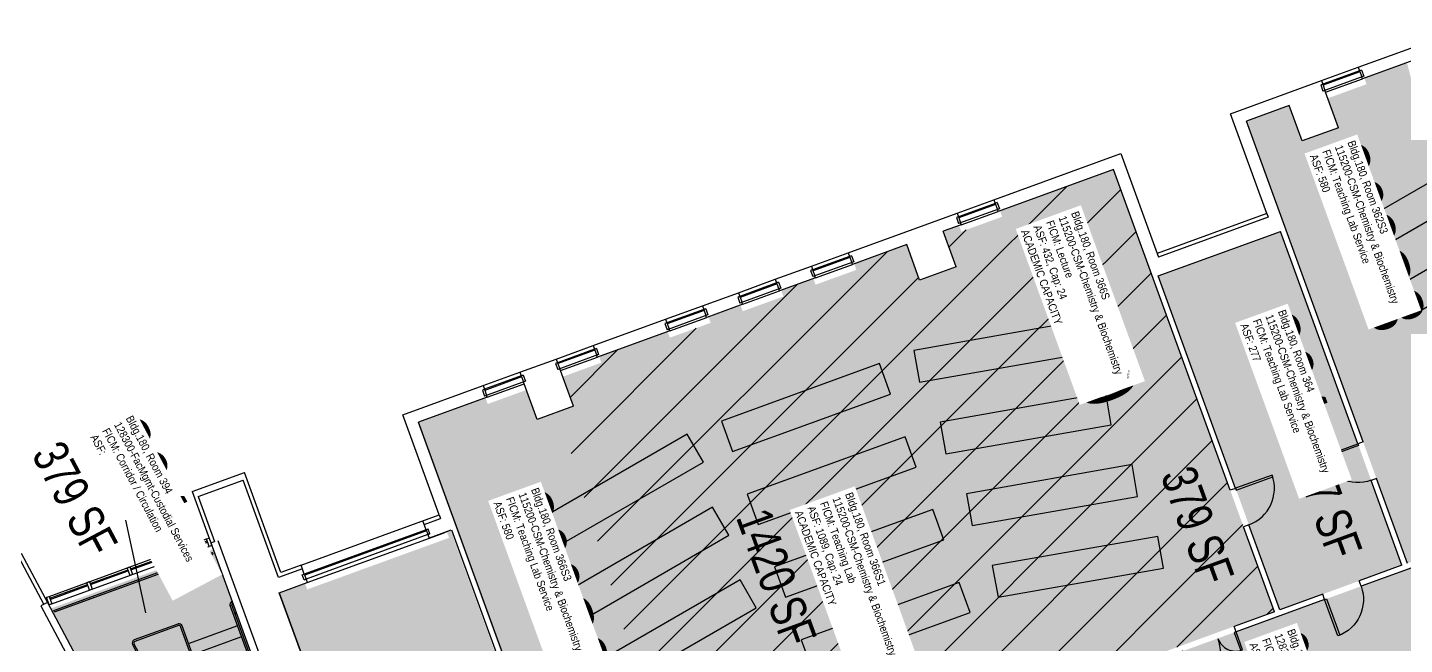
# Model space of a CAD drawing. Header units: inches. Extents: x 69211883 to 69217823, y 27675792 to 27679222.
# Drawn here: x 69212616 to 69213895, y 27677492 to 27678065 of the extents above; entities that cross this region are included whole.
import ezdxf
from ezdxf.enums import TextEntityAlignment as Align

# ---------------------------------------------------------------- set-up
doc = ezdxf.new("R2010")
doc.units = ezdxf.units.IN
doc.header["$LTSCALE"] = 0.25
doc.header["$MEASUREMENT"] = 0
doc.layers.get('0').update_dxf_attribs({"linetype": 'CONTINUOUS'})
for name, color, linetype in [('A-DOOR', 2, 'CONTINUOUS'), ('A-FLOR', 3, 'CONTINUOUS'), ('A-FURN', 3, 'CONTINUOUS'), ('A-GLAZ', 1, 'CONTINUOUS'), ('A-IDEN-RNUM', 7, 'CONTINUOUS'), ('A-IDEN-SNUM', 4, 'CONTINUOUS'), ('A-IDEN-VNUM', 4, 'CONTINUOUS'), ('A-WALL', 5, 'CONTINUOUS'), ('AREA-TEXT', 3, 'CONTINUOUS'), ('Rooms-Capacity', 4, 'CONTINUOUS'), ('Rooms-Category-Color', 7, 'CONTINUOUS'), ('Rooms-College-Color', 7, 'CONTINUOUS'), ('Rooms-Department-Color', 7, 'CONTINUOUS'), ('Rooms-Division-Color', 7, 'CONTINUOUS'), ('Rooms-Information', 7, 'CONTINUOUS')]:
    doc.layers.add(name, color=color, linetype=linetype)
doc.styles.add('CP_AREA', font='arial.ttf', dxfattribs={"height": 15})
doc.styles.add('CP_ROOMSNUMBER', font='arial.ttf', dxfattribs={"height": 1})
doc.styles.add('CP_ROOMVNUMBER', font='arial.ttf', dxfattribs={"width": 0.85, "height": 0.075})
pattern_1 = [(45, (0, 0), (-26.516504294, 26.516504294), [])]

# ---------------------------------------------------------------- blocks, each defined once
blk = doc.blocks.new('Z08D36')
at = {"linetype": 'Continuous', "lineweight": -3}
blk.add_lwpolyline([(-18, 0), (-16.25, 0), (-16.25, 36), (-18, 36)], close=True, dxfattribs=at)
blk.add_arc((-18, 0), 36, 0, 90)

msp = doc.modelspace()

# ---------------------------------------------------------------- hatches: boundary and pattern name
at = {"layer": 'Rooms-Capacity'}
h = msp.add_hatch(dxfattribs=at)
h.set_pattern_fill('ANSI31', color=256, scale=300, style=0)
h.set_pattern_definition(pattern_1)
h.paths.add_polyline_path([(69213715.3, 27677500.8), (69213774.2, 27677522.2), (69213624.7, 27677933), (69213519.3, 27677894.6), (69213521.4, 27677889), (69213483.4, 27677875.2), (69213481.4, 27677880.8), (69213466.5, 27677875.4), (69213478.5, 27677842.4), (69213467.3, 27677838.3)])
h = msp.add_hatch(dxfattribs=at)
h.set_pattern_fill('ANSI31', color=256, scale=300, style=0)
h.set_pattern_definition(pattern_1)
h.paths.add_polyline_path([(69213225.4, 27677322.4), (69213262.2, 27677335.9), (69213272.7, 27677307), (69213342.8, 27677332.4), (69213332.2, 27677361.3), (69213337.2, 27677363.1), (69213347.7, 27677334.2), (69213591.3, 27677422.9), (69213580.8, 27677451.8), (69213617.4, 27677465.1), (69213627.9, 27677436.2), (69213684, 27677456.6), (69213673.5, 27677485.5), (69213715.3, 27677500.8), (69213467.3, 27677838.3), (69213444.7, 27677830.1), (69213432.7, 27677863.1), (69213384, 27677845.4), (69213386.1, 27677839.7), (69213348.1, 27677825.9), (69213346.1, 27677831.5), (69213316.2, 27677820.7), (69213318.2, 27677815), (69213280.5, 27677801.3), (69213278.4, 27677806.9), (69213248.7, 27677796.1), (69213250.7, 27677790.5), (69213212.8, 27677776.7), (69213210.7, 27677782.3), (69213147.2, 27677759.2), (69213149.2, 27677753.5), (69213113.2, 27677740.4), (69213123.1, 27677713), (69213109.4, 27677708)])
at = {"layer": 'Rooms-Category-Color', "true_color": 0xe3f498}
for points in [[(69213897.6, 27677567.1), (69214008.6, 27677607.5), (69213897.2, 27678032.1), (69213857.6, 27678017.7), (69213859.7, 27678012.1), (69213823.6, 27677999), (69213833.6, 27677971.6), (69213799.9, 27677959.4), (69213787.9, 27677992.4), (69213748.1, 27677977.9)], [(69213666.3, 27677834.1), (69213780.1, 27677875.5), (69213892.6, 27677565.3), (69213779.2, 27677524)], [(69213225.4, 27677322.4), (69213262.2, 27677335.9), (69213272.7, 27677307), (69213342.8, 27677332.4), (69213332.2, 27677361.3), (69213337.2, 27677363.1), (69213347.7, 27677334.2), (69213591.3, 27677422.9), (69213580.8, 27677451.8), (69213617.4, 27677465.1), (69213627.9, 27677436.2), (69213684, 27677456.6), (69213673.5, 27677485.5), (69213715.3, 27677500.8), (69213467.3, 27677838.3), (69213444.7, 27677830.1), (69213432.7, 27677863.1), (69213384, 27677845.4), (69213386.1, 27677839.7), (69213348.1, 27677825.9), (69213346.1, 27677831.5), (69213316.2, 27677820.7), (69213318.2, 27677815), (69213280.5, 27677801.3), (69213278.4, 27677806.9), (69213248.7, 27677796.1), (69213250.7, 27677790.5), (69213212.8, 27677776.7), (69213210.7, 27677782.3), (69213147.2, 27677759.2), (69213149.2, 27677753.5), (69213113.2, 27677740.4), (69213123.1, 27677713), (69213109.4, 27677708)], [(69213109.4, 27677708), (69213089.7, 27677700.8), (69213079.7, 27677728.2), (69213043.7, 27677715.1), (69213041.6, 27677720.7), (69212978.5, 27677697.8), (69213128, 27677287), (69213225.4, 27677322.4)]]:
    msp.add_hatch(color=61, dxfattribs=at).paths.add_polyline_path(points)
at = {"layer": 'Rooms-Category-Color', "true_color": 0xadadad}
for points in [[(69214473.5, 27677738.4), (69214067.6, 27677590.7), (69214057.1, 27677619.6), (69213974.4, 27677589.5), (69213984.9, 27677560.6), (69213948.3, 27677547.3), (69213937.8, 27677576.1), (69213682.1, 27677483.1), (69213692.6, 27677454.2), (69213236, 27677288), (69213225.5, 27677316.9), (69213130.8, 27677282.4), (69213141.3, 27677253.5), (69212694.8, 27677091), (69212780.4, 27676930), (69213301.9, 27677207.2), (69213301, 27677209.5), (69213661.2, 27677340.6), (69213671.7, 27677311.7), (69213860.2, 27677380.3), (69213849.7, 27677409.2), (69214018.3, 27677470.6), (69214028.8, 27677441.7), (69214125.9, 27677477), (69214115.4, 27677505.9), (69214263.9, 27677559.9), (69214274.4, 27677531.1), (69214348.3, 27677557.9), (69214337.7, 27677586.8), (69214371.6, 27677599.2), (69214382.1, 27677570.3), (69214466.7, 27677601), (69214456.1, 27677629.9), (69214608.4, 27677685.3), (69214618.9, 27677656.4), (69214703.5, 27677687.2), (69214693, 27677716.1), (69214712.3, 27677723.2), (69214713.5, 27677719.9), (69214714.7, 27677720.3), (69214715.3, 27677718.8), (69214761.6, 27677735.6), (69214759.8, 27677740.5), (69214963.6, 27677814.6), (69214967.7, 27677803.3), (69214963.6, 27677814.6), (69214930.8, 27677904.8), (69214834.9, 27677869.9), (69214812.5, 27677931.5), (69214803.5, 27677928.2), (69214744.7, 27677906.8), (69214733.6, 27677902.8), (69214756, 27677841.2), (69214727, 27677830.7), (69214725.2, 27677835.5), (69214678.9, 27677818.6), (69214679.5, 27677817.1), (69214678.3, 27677816.7), (69214679.5, 27677813.4), (69214556.2, 27677768.5), (69214545.6, 27677797.4), (69214463, 27677767.3)], [(69212637.9, 27677525.1), (69212778.2, 27677261.2), (69212830.9, 27677162), (69212871.7, 27677176.9), (69212876.3, 27677164.4), (69212932.7, 27677184.9), (69212788.8, 27677580.1)]]:
    msp.add_hatch(color=253, dxfattribs=at).paths.add_polyline_path(points)
at = {"layer": 'Rooms-Category-Color', "true_color": 0xffff64}
msp.add_hatch(color=51, dxfattribs=at).paths.add_polyline_path([(69213715.3, 27677500.8), (69213774.2, 27677522.2), (69213624.7, 27677933), (69213519.3, 27677894.6), (69213521.4, 27677889), (69213483.4, 27677875.2), (69213481.4, 27677880.8), (69213466.5, 27677875.4), (69213478.5, 27677842.4), (69213467.3, 27677838.3)])
at = {"layer": 'Rooms-Category-Color', "true_color": 0xfbafa2}
msp.add_hatch(color=21, dxfattribs=at).paths.add_polyline_path([(69213005.7, 27677596.5), (69213009.3, 27677597.8), (69213133.6, 27677256.3), (69212974.4, 27677198.4), (69212850.1, 27677539.8), (69212874.1, 27677548.5), (69212876.1, 27677542.9), (69213007.8, 27677590.8), (69213005.7, 27677596.5)])
at = {"layer": 'Rooms-College-Color', "true_color": 0xffe090}
for points in [[(69213897.6, 27677567.1), (69214008.6, 27677607.5), (69213897.2, 27678032.1), (69213857.6, 27678017.7), (69213859.7, 27678012.1), (69213823.6, 27677999), (69213833.6, 27677971.6), (69213799.9, 27677959.4), (69213787.9, 27677992.4), (69213748.1, 27677977.9)], [(69213666.3, 27677834.1), (69213780.1, 27677875.5), (69213892.6, 27677565.3), (69213779.2, 27677524)], [(69213225.4, 27677322.4), (69213262.2, 27677335.9), (69213272.7, 27677307), (69213342.8, 27677332.4), (69213332.2, 27677361.3), (69213337.2, 27677363.1), (69213347.7, 27677334.2), (69213591.3, 27677422.9), (69213580.8, 27677451.8), (69213617.4, 27677465.1), (69213627.9, 27677436.2), (69213684, 27677456.6), (69213673.5, 27677485.5), (69213715.3, 27677500.8), (69213467.3, 27677838.3), (69213444.7, 27677830.1), (69213432.7, 27677863.1), (69213384, 27677845.4), (69213386.1, 27677839.7), (69213348.1, 27677825.9), (69213346.1, 27677831.5), (69213316.2, 27677820.7), (69213318.2, 27677815), (69213280.5, 27677801.3), (69213278.4, 27677806.9), (69213248.7, 27677796.1), (69213250.7, 27677790.5), (69213212.8, 27677776.7), (69213210.7, 27677782.3), (69213147.2, 27677759.2), (69213149.2, 27677753.5), (69213113.2, 27677740.4), (69213123.1, 27677713), (69213109.4, 27677708)], [(69213109.4, 27677708), (69213089.7, 27677700.8), (69213079.7, 27677728.2), (69213043.7, 27677715.1), (69213041.6, 27677720.7), (69212978.5, 27677697.8), (69213128, 27677287), (69213225.4, 27677322.4)], [(69213005.7, 27677596.5), (69213009.3, 27677597.8), (69213133.6, 27677256.3), (69212974.4, 27677198.4), (69212850.1, 27677539.8), (69212874.1, 27677548.5), (69212876.1, 27677542.9), (69213007.8, 27677590.8), (69213005.7, 27677596.5)]]:
    msp.add_hatch(color=41, dxfattribs=at).paths.add_polyline_path(points)
at = {"layer": 'Rooms-College-Color', "true_color": 0xadadad}
for points in [[(69214473.5, 27677738.4), (69214067.6, 27677590.7), (69214057.1, 27677619.6), (69213974.4, 27677589.5), (69213984.9, 27677560.6), (69213948.3, 27677547.3), (69213937.8, 27677576.1), (69213682.1, 27677483.1), (69213692.6, 27677454.2), (69213236, 27677288), (69213225.5, 27677316.9), (69213130.8, 27677282.4), (69213141.3, 27677253.5), (69212694.8, 27677091), (69212780.4, 27676930), (69213301.9, 27677207.2), (69213301, 27677209.5), (69213661.2, 27677340.6), (69213671.7, 27677311.7), (69213860.2, 27677380.3), (69213849.7, 27677409.2), (69214018.3, 27677470.6), (69214028.8, 27677441.7), (69214125.9, 27677477), (69214115.4, 27677505.9), (69214263.9, 27677559.9), (69214274.4, 27677531.1), (69214348.3, 27677557.9), (69214337.7, 27677586.8), (69214371.6, 27677599.2), (69214382.1, 27677570.3), (69214466.7, 27677601), (69214456.1, 27677629.9), (69214608.4, 27677685.3), (69214618.9, 27677656.4), (69214703.5, 27677687.2), (69214693, 27677716.1), (69214712.3, 27677723.2), (69214713.5, 27677719.9), (69214714.7, 27677720.3), (69214715.3, 27677718.8), (69214761.6, 27677735.6), (69214759.8, 27677740.5), (69214963.6, 27677814.6), (69214967.7, 27677803.3), (69214963.6, 27677814.6), (69214930.8, 27677904.8), (69214834.9, 27677869.9), (69214812.5, 27677931.5), (69214803.5, 27677928.2), (69214744.7, 27677906.8), (69214733.6, 27677902.8), (69214756, 27677841.2), (69214727, 27677830.7), (69214725.2, 27677835.5), (69214678.9, 27677818.6), (69214679.5, 27677817.1), (69214678.3, 27677816.7), (69214679.5, 27677813.4), (69214556.2, 27677768.5), (69214545.6, 27677797.4), (69214463, 27677767.3)], [(69212637.9, 27677525.1), (69212778.2, 27677261.2), (69212830.9, 27677162), (69212871.7, 27677176.9), (69212876.3, 27677164.4), (69212932.7, 27677184.9), (69212788.8, 27677580.1)]]:
    msp.add_hatch(color=253, dxfattribs=at).paths.add_polyline_path(points)
at = {"layer": 'Rooms-College-Color', "true_color": 0xffff64}
msp.add_hatch(color=51, dxfattribs=at).paths.add_polyline_path([(69213715.3, 27677500.8), (69213774.2, 27677522.2), (69213624.7, 27677933), (69213519.3, 27677894.6), (69213521.4, 27677889), (69213483.4, 27677875.2), (69213481.4, 27677880.8), (69213466.5, 27677875.4), (69213478.5, 27677842.4), (69213467.3, 27677838.3)])
at = {"layer": 'Rooms-Department-Color', "true_color": 0xffe090}
for points in [[(69213897.6, 27677567.1), (69214008.6, 27677607.5), (69213897.2, 27678032.1), (69213857.6, 27678017.7), (69213859.7, 27678012.1), (69213823.6, 27677999), (69213833.6, 27677971.6), (69213799.9, 27677959.4), (69213787.9, 27677992.4), (69213748.1, 27677977.9)], [(69213715.3, 27677500.8), (69213774.2, 27677522.2), (69213624.7, 27677933), (69213519.3, 27677894.6), (69213521.4, 27677889), (69213483.4, 27677875.2), (69213481.4, 27677880.8), (69213466.5, 27677875.4), (69213478.5, 27677842.4), (69213467.3, 27677838.3)], [(69213666.3, 27677834.1), (69213780.1, 27677875.5), (69213892.6, 27677565.3), (69213779.2, 27677524)], [(69213225.4, 27677322.4), (69213262.2, 27677335.9), (69213272.7, 27677307), (69213342.8, 27677332.4), (69213332.2, 27677361.3), (69213337.2, 27677363.1), (69213347.7, 27677334.2), (69213591.3, 27677422.9), (69213580.8, 27677451.8), (69213617.4, 27677465.1), (69213627.9, 27677436.2), (69213684, 27677456.6), (69213673.5, 27677485.5), (69213715.3, 27677500.8), (69213467.3, 27677838.3), (69213444.7, 27677830.1), (69213432.7, 27677863.1), (69213384, 27677845.4), (69213386.1, 27677839.7), (69213348.1, 27677825.9), (69213346.1, 27677831.5), (69213316.2, 27677820.7), (69213318.2, 27677815), (69213280.5, 27677801.3), (69213278.4, 27677806.9), (69213248.7, 27677796.1), (69213250.7, 27677790.5), (69213212.8, 27677776.7), (69213210.7, 27677782.3), (69213147.2, 27677759.2), (69213149.2, 27677753.5), (69213113.2, 27677740.4), (69213123.1, 27677713), (69213109.4, 27677708)], [(69213109.4, 27677708), (69213089.7, 27677700.8), (69213079.7, 27677728.2), (69213043.7, 27677715.1), (69213041.6, 27677720.7), (69212978.5, 27677697.8), (69213128, 27677287), (69213225.4, 27677322.4)], [(69213005.7, 27677596.5), (69213009.3, 27677597.8), (69213133.6, 27677256.3), (69212974.4, 27677198.4), (69212850.1, 27677539.8), (69212874.1, 27677548.5), (69212876.1, 27677542.9), (69213007.8, 27677590.8), (69213005.7, 27677596.5)]]:
    msp.add_hatch(color=41, dxfattribs=at).paths.add_polyline_path(points)
at = {"layer": 'Rooms-Department-Color', "true_color": 0xacacac}
for points in [[(69214473.5, 27677738.4), (69214067.6, 27677590.7), (69214057.1, 27677619.6), (69213974.4, 27677589.5), (69213984.9, 27677560.6), (69213948.3, 27677547.3), (69213937.8, 27677576.1), (69213682.1, 27677483.1), (69213692.6, 27677454.2), (69213236, 27677288), (69213225.5, 27677316.9), (69213130.8, 27677282.4), (69213141.3, 27677253.5), (69212694.8, 27677091), (69212780.4, 27676930), (69213301.9, 27677207.2), (69213301, 27677209.5), (69213661.2, 27677340.6), (69213671.7, 27677311.7), (69213860.2, 27677380.3), (69213849.7, 27677409.2), (69214018.3, 27677470.6), (69214028.8, 27677441.7), (69214125.9, 27677477), (69214115.4, 27677505.9), (69214263.9, 27677559.9), (69214274.4, 27677531.1), (69214348.3, 27677557.9), (69214337.7, 27677586.8), (69214371.6, 27677599.2), (69214382.1, 27677570.3), (69214466.7, 27677601), (69214456.1, 27677629.9), (69214608.4, 27677685.3), (69214618.9, 27677656.4), (69214703.5, 27677687.2), (69214693, 27677716.1), (69214712.3, 27677723.2), (69214713.5, 27677719.9), (69214714.7, 27677720.3), (69214715.3, 27677718.8), (69214761.6, 27677735.6), (69214759.8, 27677740.5), (69214963.6, 27677814.6), (69214967.7, 27677803.3), (69214963.6, 27677814.6), (69214930.8, 27677904.8), (69214834.9, 27677869.9), (69214812.5, 27677931.5), (69214803.5, 27677928.2), (69214744.7, 27677906.8), (69214733.6, 27677902.8), (69214756, 27677841.2), (69214727, 27677830.7), (69214725.2, 27677835.5), (69214678.9, 27677818.6), (69214679.5, 27677817.1), (69214678.3, 27677816.7), (69214679.5, 27677813.4), (69214556.2, 27677768.5), (69214545.6, 27677797.4), (69214463, 27677767.3)], [(69212637.9, 27677525.1), (69212778.2, 27677261.2), (69212830.9, 27677162), (69212871.7, 27677176.9), (69212876.3, 27677164.4), (69212932.7, 27677184.9), (69212788.8, 27677580.1)]]:
    msp.add_hatch(color=253, dxfattribs=at).paths.add_polyline_path(points)
at = {"layer": 'Rooms-Division-Color', "true_color": 0xffe090}
for points in [[(69213897.6, 27677567.1), (69214008.6, 27677607.5), (69213897.2, 27678032.1), (69213857.6, 27678017.7), (69213859.7, 27678012.1), (69213823.6, 27677999), (69213833.6, 27677971.6), (69213799.9, 27677959.4), (69213787.9, 27677992.4), (69213748.1, 27677977.9)], [(69213715.3, 27677500.8), (69213774.2, 27677522.2), (69213624.7, 27677933), (69213519.3, 27677894.6), (69213521.4, 27677889), (69213483.4, 27677875.2), (69213481.4, 27677880.8), (69213466.5, 27677875.4), (69213478.5, 27677842.4), (69213467.3, 27677838.3)], [(69213666.3, 27677834.1), (69213780.1, 27677875.5), (69213892.6, 27677565.3), (69213779.2, 27677524)], [(69213225.4, 27677322.4), (69213262.2, 27677335.9), (69213272.7, 27677307), (69213342.8, 27677332.4), (69213332.2, 27677361.3), (69213337.2, 27677363.1), (69213347.7, 27677334.2), (69213591.3, 27677422.9), (69213580.8, 27677451.8), (69213617.4, 27677465.1), (69213627.9, 27677436.2), (69213684, 27677456.6), (69213673.5, 27677485.5), (69213715.3, 27677500.8), (69213467.3, 27677838.3), (69213444.7, 27677830.1), (69213432.7, 27677863.1), (69213384, 27677845.4), (69213386.1, 27677839.7), (69213348.1, 27677825.9), (69213346.1, 27677831.5), (69213316.2, 27677820.7), (69213318.2, 27677815), (69213280.5, 27677801.3), (69213278.4, 27677806.9), (69213248.7, 27677796.1), (69213250.7, 27677790.5), (69213212.8, 27677776.7), (69213210.7, 27677782.3), (69213147.2, 27677759.2), (69213149.2, 27677753.5), (69213113.2, 27677740.4), (69213123.1, 27677713), (69213109.4, 27677708)], [(69213109.4, 27677708), (69213089.7, 27677700.8), (69213079.7, 27677728.2), (69213043.7, 27677715.1), (69213041.6, 27677720.7), (69212978.5, 27677697.8), (69213128, 27677287), (69213225.4, 27677322.4)], [(69213005.7, 27677596.5), (69213009.3, 27677597.8), (69213133.6, 27677256.3), (69212974.4, 27677198.4), (69212850.1, 27677539.8), (69212874.1, 27677548.5), (69212876.1, 27677542.9), (69213007.8, 27677590.8), (69213005.7, 27677596.5)]]:
    msp.add_hatch(color=41, dxfattribs=at).paths.add_polyline_path(points)
at = {"layer": 'Rooms-Division-Color', "true_color": 0xadadad}
for points in [[(69214473.5, 27677738.4), (69214067.6, 27677590.7), (69214057.1, 27677619.6), (69213974.4, 27677589.5), (69213984.9, 27677560.6), (69213948.3, 27677547.3), (69213937.8, 27677576.1), (69213682.1, 27677483.1), (69213692.6, 27677454.2), (69213236, 27677288), (69213225.5, 27677316.9), (69213130.8, 27677282.4), (69213141.3, 27677253.5), (69212694.8, 27677091), (69212780.4, 27676930), (69213301.9, 27677207.2), (69213301, 27677209.5), (69213661.2, 27677340.6), (69213671.7, 27677311.7), (69213860.2, 27677380.3), (69213849.7, 27677409.2), (69214018.3, 27677470.6), (69214028.8, 27677441.7), (69214125.9, 27677477), (69214115.4, 27677505.9), (69214263.9, 27677559.9), (69214274.4, 27677531.1), (69214348.3, 27677557.9), (69214337.7, 27677586.8), (69214371.6, 27677599.2), (69214382.1, 27677570.3), (69214466.7, 27677601), (69214456.1, 27677629.9), (69214608.4, 27677685.3), (69214618.9, 27677656.4), (69214703.5, 27677687.2), (69214693, 27677716.1), (69214712.3, 27677723.2), (69214713.5, 27677719.9), (69214714.7, 27677720.3), (69214715.3, 27677718.8), (69214761.6, 27677735.6), (69214759.8, 27677740.5), (69214963.6, 27677814.6), (69214967.7, 27677803.3), (69214963.6, 27677814.6), (69214930.8, 27677904.8), (69214834.9, 27677869.9), (69214812.5, 27677931.5), (69214803.5, 27677928.2), (69214744.7, 27677906.8), (69214733.6, 27677902.8), (69214756, 27677841.2), (69214727, 27677830.7), (69214725.2, 27677835.5), (69214678.9, 27677818.6), (69214679.5, 27677817.1), (69214678.3, 27677816.7), (69214679.5, 27677813.4), (69214556.2, 27677768.5), (69214545.6, 27677797.4), (69214463, 27677767.3)], [(69212637.9, 27677525.1), (69212778.2, 27677261.2), (69212830.9, 27677162), (69212871.7, 27677176.9), (69212876.3, 27677164.4), (69212932.7, 27677184.9), (69212788.8, 27677580.1)]]:
    msp.add_hatch(color=253, dxfattribs=at).paths.add_polyline_path(points)

# ---------------------------------------------------------------- linework, layer by layer
at = {"layer": 'A-DOOR'}
msp.add_lwpolyline([(69213738.5, 27677503.6), (69213736.8, 27677503), (69213743, 27677486.1), (69213744.6, 27677486.7)], close=True, dxfattribs=at)
msp.add_arc((69213738.5, 27677503.6), 18, 200, 290, dxfattribs=at)
at = {"layer": 'A-FLOR'}
for p, q in [((69212640.8, 27677523.5), (69212788.3, 27677577.2)), ((69212641.4, 27677522.1), (69212788.8, 27677575.8)), ((69212788.8, 27677575.8), (69212788.3, 27677577.2)), ((69212641.4, 27677522.1), (69212640.8, 27677523.5)), ((69212863.5, 27677366.3, 0), (69212804.6, 27677528, 0)), ((69212864.9, 27677366.8, 0), (69212806, 27677528.5, 0)), ((69212808.8, 27677520.9), (69212810.2, 27677521.4)), ((69212809.1, 27677520), (69212810.5, 27677520.5)), ((69212756.1, 27677510.8, 0), (69212715.5, 27677496)), ((69212756.6, 27677509.4), (69212716.1, 27677494.6)), ((69212816.6, 27677348.7, 0), (69212758.5, 27677508.5, 0)), ((69212818, 27677349.2, 0), (69212759.9, 27677509, 0)), ((69212810.5, 27677508.8, 0), (69212766.4, 27677492.7, 0)), ((69212713.9, 27677491.8), (69212741, 27677440.8)), ((69212715.2, 27677492.5), (69212742.1, 27677442.1)), ((69212814.3, 27677498.5, 0), (69212770.1, 27677482.4, 0))]:
    msp.add_line(p, q, dxfattribs=at)
for centre, radius, start, end in [((69212807.4, 27677529, 0), 3, 119.6002, 199.9999), ((69212807.4, 27677529, 0), 1.5, 129.484, 199.9999), ((69212757.1, 27677508, 0), 1.5, 19.9999, 110), ((69212716.6, 27677493.2), 3, 110, 208), ((69212716.6, 27677493.2), 1.5, 110, 208)]:
    msp.add_arc(centre, radius, start, end, dxfattribs=at)
at = {"layer": 'A-FLOR', "extrusion": (-3.78594e-07, -1.37805e-07, 1)}
msp.add_arc((69212757.1, 27677508, -30), 3, 19.9999, 110, dxfattribs=at)
at = {"layer": 'A-FURN'}
for points in [[(69213863.4, 27677889.2), (69213878.4, 27677863.3), (69214013.5, 27677941.4), (69213998.5, 27677967.3)], [(69213887.2, 27677823.4), (69213902.3, 27677797.5), (69214037.3, 27677875.6), (69214022.3, 27677901.5)], [(69213439.4, 27677764.9), (69213444.7, 27677735.3), (69213598.3, 27677762.3), (69213593.1, 27677791.9)], [(69213271.1, 27677671.1), (69213417.8, 27677724.4), (69213407.6, 27677752.6), (69213260.8, 27677699.3)], [(69213463.7, 27677698.3), (69213469, 27677668.7), (69213622.6, 27677695.8), (69213617.5, 27677725.4)], [(69213093.8, 27677609), (69213108.8, 27677583.1), (69213243.9, 27677661.2), (69213228.9, 27677687.1)], [(69213294.7, 27677603.1), (69213441.5, 27677656.4), (69213431.3, 27677684.6), (69213284.5, 27677631.3)], [(69213488.3, 27677631.8), (69213493.5, 27677602.2), (69213647.1, 27677629.3), (69213642, 27677658.9)], [(69213117.5, 27677541), (69213132.5, 27677515.1), (69213267.5, 27677593.2), (69213252.5, 27677619.2)], [(69213320.3, 27677535.8), (69213467.1, 27677589), (69213456.9, 27677617.2), (69213310.1, 27677563.9)], [(69213512.2, 27677565.2), (69213517.5, 27677535.6), (69213671.1, 27677562.6), (69213665.9, 27677592.2)], [(69213143.1, 27677473.7), (69213158.1, 27677447.8), (69213293.1, 27677525.8), (69213278.1, 27677551.8)], [(69213345, 27677468.1), (69213491.7, 27677521.4), (69213481.5, 27677549.5), (69213334.7, 27677496.2)]]:
    msp.add_lwpolyline(points, close=True, dxfattribs=at)
at = {"layer": 'A-GLAZ'}
for p, q in [((69213817.8, 27678015.5), (69213852, 27678027.9)), ((69213853.2, 27678024.5), (69213819, 27678012.1)), ((69213857.1, 27678019.6), (69213819.2, 27678005.7)), ((69213853.6, 27678023.6), (69213819.4, 27678011.1)), ((69213821.7, 27678004.7), (69213855.9, 27678017.1)), ((69213853.2, 27678024.5), (69213855.3, 27678018.9)), ((69213819, 27678012.1), (69213821.1, 27678006.4)), ((69213479.5, 27677892.4), (69213513.7, 27677904.8)), ((69213514.9, 27677901.4), (69213480.7, 27677888.9)), ((69213514.9, 27677901.4), (69213517, 27677895.7)), ((69213480.7, 27677888.9), (69213482.8, 27677883.3)), ((69213518.8, 27677896.4), (69213480.9, 27677882.6)), ((69213515.3, 27677900.4), (69213481.1, 27677888)), ((69213483.4, 27677881.5), (69213517.6, 27677894)), ((69213344.2, 27677843.1), (69213378.4, 27677855.5)), ((69213379.6, 27677852.1), (69213345.4, 27677839.7)), ((69213379.9, 27677851.2), (69213345.8, 27677838.8)), ((69213379.6, 27677852.1), (69213381.7, 27677846.5)), ((69213345.4, 27677839.7), (69213347.5, 27677834.1)), ((69213383.5, 27677847.2), (69213345.6, 27677833.4)), ((69213348.1, 27677832.3), (69213382.3, 27677844.7)), ((69213276.5, 27677818.5), (69213310.7, 27677830.9)), ((69213311.9, 27677827.5), (69213277.8, 27677815.1)), ((69213312.3, 27677826.6), (69213278.1, 27677814.1)), ((69213311.9, 27677827.5), (69213314, 27677821.9)), ((69213277.8, 27677815.1), (69213279.8, 27677809.4)), ((69213315.9, 27677822.6), (69213277.9, 27677808.7)), ((69213280.5, 27677807.7), (69213314.6, 27677820.1)), ((69213208.9, 27677793.8), (69213243, 27677806.3)), ((69213244.3, 27677802.9), (69213210.1, 27677790.4)), ((69213244.6, 27677801.9), (69213210.4, 27677789.5)), ((69213244.3, 27677802.9), (69213246.3, 27677797.2)), ((69213210.1, 27677790.4), (69213212.2, 27677784.8)), ((69213248.2, 27677797.9), (69213210.3, 27677784.1)), ((69213212.8, 27677783), (69213247, 27677795.5)), ((69213107.4, 27677756.9), (69213141.6, 27677769.4)), ((69213142.8, 27677765.9), (69213108.6, 27677753.5)), ((69213146.7, 27677761), (69213108.8, 27677747.2)), ((69213143.1, 27677765), (69213109, 27677752.6)), ((69213142.8, 27677765.9), (69213144.9, 27677760.3)), ((69213108.6, 27677753.5), (69213110.7, 27677747.9)), ((69213111.3, 27677746.1), (69213145.5, 27677758.5)), ((69213039.4, 27677732.2), (69213073.6, 27677744.6)), ((69213074.8, 27677741.2), (69213040.6, 27677728.8)), ((69213078.7, 27677736.2), (69213040.8, 27677722.4)), ((69213075.1, 27677740.3), (69213041, 27677727.8)), ((69213074.8, 27677741.2), (69213076.8, 27677735.6)), ((69213040.6, 27677728.8), (69213042.7, 27677723.1)), ((69213043.3, 27677721.4), (69213077.5, 27677733.8)), ((69212870.4, 27677565.5), (69212998.6, 27677612.2)), ((69212986.6, 27677598.3), (69212873.4, 27677557.1)), ((69212986.9, 27677597.3), (69212873.8, 27677556.2)), ((69212876.2, 27677549.3), (69213003.4, 27677595.6)), ((69212636.4, 27677536.5), (69212782.6, 27677589.8)), ((69212639, 27677529.5), (69212785.2, 27677582.7)), ((69212749.5, 27677575.6), (69212783.3, 27677587.9)), ((69212749.8, 27677574.6), (69212783.7, 27677586.9)), ((69212793.1, 27677588.5), (69212941.5, 27677180.8)), ((69212988.2, 27677593.8), (69212875, 27677552.6)), ((69212712, 27677561.9), (69212747.2, 27677574.7)), ((69212712.4, 27677561), (69212747.5, 27677573.8)), ((69212674.5, 27677548.3), (69212709.7, 27677561.1)), ((69212674.9, 27677547.4), (69212710, 27677560.1)), ((69212637.1, 27677534.7), (69212672.2, 27677547.4)), ((69212637.4, 27677533.7), (69212672.5, 27677546.5))]:
    msp.add_line(p, q, dxfattribs=at)
for points in [[(69212988.2, 27677593.8), (69212990.1, 27677594.5), (69212988.5, 27677599), (69212986.6, 27677598.3)], [(69212782.6, 27677589.8), (69212785, 27677590.6), (69212787.6, 27677583.6), (69212785.2, 27677582.7)], [(69212746.5, 27677576.6), (69212748.8, 27677577.5), (69212751.4, 27677570.4), (69212749, 27677569.6)], [(69212709, 27677563), (69212711.3, 27677563.8), (69212713.9, 27677556.8), (69212711.6, 27677555.9)], [(69212875, 27677552.6), (69212873.2, 27677551.9), (69212871.5, 27677556.4), (69212873.4, 27677557.1)], [(69212671.5, 27677549.3), (69212673.9, 27677550.2), (69212676.4, 27677543.1), (69212674.1, 27677542.3)], [(69212634, 27677535.7), (69212636.4, 27677536.5), (69212639, 27677529.5), (69212636.6, 27677528.6)]]:
    msp.add_lwpolyline(points, close=True, dxfattribs=at)
msp.add_lwpolyline([(69212634.8, 27677530.9), (69212628.7, 27677527.7), (69212827.7, 27677153.5), (69212867.6, 27677168.1), (69212872.2, 27677155.6)], dxfattribs=at)
at = {"layer": 'A-IDEN-VNUM'}
msp.add_line((69212707.5, 27677607.2), (69212725.9, 27677521.1), dxfattribs=at)
at = {"layer": 'A-WALL'}
for p, q in [((69213852, 27678027.9), (69213953.1, 27678064.7)), ((69213957, 27678053.9), (69213855.9, 27678017.1)), ((69213852, 27678027.9), (69213853.2, 27678024.5)), ((69213855.1, 27678025.2), (69213853.2, 27678024.5)), ((69213855.1, 27678025.2), (69213857.1, 27678019.6)), ((69213857.1, 27678019.6), (69213855.3, 27678018.9)), ((69213855.9, 27678017.2), (69213855.3, 27678018.9)), ((69213733.3, 27677984.7), (69213817.8, 27678015.5)), ((69213819, 27678012.1), (69213817.1, 27678011.4)), ((69213817.1, 27678011.4), (69213819.2, 27678005.7)), ((69213817.8, 27678015.5), (69213819, 27678012.1)), ((69213821.1, 27678006.4), (69213819.2, 27678005.7)), ((69213821.7, 27678004.8), (69213821.1, 27678006.4)), ((69213833.7, 27677971.7), (69213821.7, 27678004.7)), ((69213787.9, 27677992.4), (69213748.1, 27677977.9)), ((69213799.9, 27677959.4), (69213787.9, 27677992.4)), ((69213767.1, 27677891.9), (69213733.3, 27677984.7)), ((69213856.5, 27677679.9), (69213748.1, 27677977.9)), ((69213833.7, 27677971.7), (69213799.9, 27677959.4)), ((69213513.7, 27677904.8), (69213631.6, 27677947.7)), ((69213631.6, 27677947.7), (69213665.4, 27677854.9)), ((69213624.7, 27677933), (69213517.6, 27677894)), ((69213733.2, 27677635), (69213624.7, 27677933)), ((69213513.7, 27677904.8), (69213514.9, 27677901.4)), ((69213516.8, 27677902.1), (69213514.9, 27677901.4)), ((69213516.8, 27677902.1), (69213518.8, 27677896.4)), ((69213378.4, 27677855.5), (69213479.5, 27677892.4)), ((69213480.7, 27677888.9), (69213478.9, 27677888.3)), ((69213478.9, 27677888.3), (69213480.9, 27677882.6)), ((69213479.5, 27677892.4), (69213480.7, 27677888.9)), ((69213518.8, 27677896.4), (69213517, 27677895.7)), ((69213517.6, 27677894.1), (69213517, 27677895.7)), ((69213767.1, 27677891.9), (69213665.4, 27677854.9)), ((69213768.3, 27677888.5), (69213666.6, 27677851.5)), ((69213767.1, 27677891.9), (69213768.3, 27677888.5)), ((69213483.4, 27677881.5), (69213466.7, 27677875.5)), ((69213478.7, 27677842.4), (69213466.7, 27677875.5)), ((69213482.8, 27677883.3), (69213480.9, 27677882.6)), ((69213483.4, 27677881.7), (69213482.8, 27677883.3)), ((69213666.3, 27677834.1), (69213779.8, 27677875.4)), ((69213851.6, 27677678.1), (69213779.8, 27677875.4)), ((69213432.7, 27677863.1), (69213382.3, 27677844.7)), ((69213444.7, 27677830.1), (69213432.7, 27677863.1)), ((69213378.4, 27677855.5), (69213379.6, 27677852.1)), ((69213381.5, 27677852.8), (69213379.6, 27677852.1)), ((69213381.5, 27677852.8), (69213383.5, 27677847.2)), ((69213665.4, 27677854.9), (69213666.6, 27677851.5)), ((69213310.7, 27677830.9), (69213344.2, 27677843.1)), ((69213345.4, 27677839.7), (69213343.5, 27677839)), ((69213343.5, 27677839), (69213345.6, 27677833.4)), ((69213344.2, 27677843.1), (69213345.4, 27677839.7)), ((69213383.5, 27677847.2), (69213381.7, 27677846.5)), ((69213382.3, 27677844.9), (69213381.7, 27677846.5)), ((69213478.7, 27677842.4), (69213444.7, 27677830.1)), ((69213310.7, 27677830.9), (69213311.9, 27677827.5)), ((69213313.8, 27677828.2), (69213311.9, 27677827.5)), ((69213313.8, 27677828.2), (69213315.9, 27677822.6)), ((69213348.1, 27677832.3), (69213314.6, 27677820.1)), ((69213347.5, 27677834.1), (69213345.6, 27677833.4)), ((69213348.1, 27677832.4), (69213347.5, 27677834.1)), ((69213738.1, 27677636.8), (69213666.3, 27677834.1)), ((69213243, 27677806.3), (69213276.5, 27677818.5)), ((69213277.8, 27677815.1), (69213275.9, 27677814.4)), ((69213275.9, 27677814.4), (69213277.9, 27677808.7)), ((69213276.5, 27677818.5), (69213277.8, 27677815.1)), ((69213315.9, 27677822.6), (69213314, 27677821.9)), ((69213314.6, 27677820.2), (69213314, 27677821.9)), ((69213243, 27677806.3), (69213244.3, 27677802.9)), ((69213246.2, 27677803.6), (69213244.3, 27677802.9)), ((69213246.2, 27677803.6), (69213248.2, 27677797.9)), ((69213280.5, 27677807.7), (69213247, 27677795.5)), ((69213279.8, 27677809.4), (69213277.9, 27677808.7)), ((69213280.4, 27677807.8), (69213279.8, 27677809.4)), ((69213141.6, 27677769.4), (69213208.9, 27677793.8)), ((69213210.1, 27677790.4), (69213208.2, 27677789.8)), ((69213208.2, 27677789.8), (69213210.3, 27677784.1)), ((69213208.9, 27677793.8), (69213210.1, 27677790.4)), ((69213248.2, 27677797.9), (69213246.3, 27677797.2)), ((69213246.9, 27677795.6), (69213246.3, 27677797.2)), ((69213212.8, 27677783), (69213145.5, 27677758.5)), ((69213212.2, 27677784.8), (69213210.3, 27677784.1)), ((69213212.8, 27677783.2), (69213212.2, 27677784.8)), ((69213141.6, 27677769.4), (69213142.8, 27677765.9)), ((69213144.7, 27677766.6), (69213142.8, 27677765.9)), ((69213144.7, 27677766.6), (69213146.7, 27677761)), ((69213146.7, 27677761), (69213144.9, 27677760.3)), ((69213145.4, 27677758.7), (69213144.9, 27677760.3)), ((69213073.6, 27677744.6), (69213107.4, 27677756.9)), ((69213108.6, 27677753.5), (69213106.7, 27677752.8)), ((69213106.7, 27677752.8), (69213108.8, 27677747.2)), ((69213107.4, 27677756.9), (69213108.6, 27677753.5)), ((69213110.7, 27677747.9), (69213108.8, 27677747.2)), ((69213111.3, 27677746.2), (69213110.7, 27677747.9)), ((69213073.6, 27677744.6), (69213074.8, 27677741.2)), ((69213076.7, 27677741.9), (69213074.8, 27677741.2)), ((69213076.7, 27677741.9), (69213078.7, 27677736.2)), ((69213078.7, 27677736.2), (69213076.8, 27677735.6)), ((69213077.4, 27677733.9), (69213076.8, 27677735.6)), ((69213123.3, 27677713.1), (69213111.3, 27677746.1)), ((69212964.8, 27677705), (69213039.4, 27677732.2)), ((69213040.6, 27677728.8), (69213038.7, 27677728.1)), ((69213038.7, 27677728.1), (69213040.8, 27677722.4)), ((69213039.4, 27677732.2), (69213040.6, 27677728.8)), ((69213042.7, 27677723.1), (69213040.8, 27677722.4)), ((69213043.3, 27677721.5), (69213042.7, 27677723.1)), ((69213089.5, 27677700.8), (69213077.5, 27677733.8)), ((69213043.3, 27677721.4), (69212979.5, 27677698.1)), ((69213123.3, 27677713.1), (69213089.5, 27677700.8)), ((69212998.6, 27677612.2), (69212964.8, 27677705)), ((69213129, 27677287.4), (69212979.5, 27677698.1)), ((69213856.5, 27677679.9), (69213851.6, 27677678.1)), ((69212769.3, 27677633.8), (69212817.8, 27677651.5)), ((69212851.6, 27677558.7), (69212817.8, 27677651.5)), ((69213868.8, 27677646), (69213863.9, 27677644.2)), ((69213897.6, 27677567.1), (69213868.8, 27677646)), ((69212769.3, 27677633.8), (69212786.6, 27677586.2)), ((69212774.9, 27677629.1), (69212816.6, 27677644.3)), ((69212849.4, 27677554.1), (69212816.6, 27677644.3)), ((69213738.1, 27677636.8), (69213733.2, 27677635)), ((69213892.6, 27677565.3), (69213863.9, 27677644.2)), ((69212774.9, 27677629.1), (69212790, 27677587.4)), ((69212983.5, 27677606.7), (69212998.6, 27677612.2)), ((69212984.8, 27677603.3), (69212999.8, 27677608.8)), ((69212998.6, 27677612.2), (69212999.8, 27677608.8)), ((69212986.6, 27677598.3), (69212983.5, 27677606.7)), ((69212988.5, 27677599), (69212986.6, 27677598.3)), ((69212990.1, 27677594.5), (69212988.2, 27677593.8)), ((69212990.1, 27677594.5), (69212988.5, 27677599)), ((69213009.3, 27677597.8), (69212989.4, 27677590.5)), ((69213009.3, 27677597.8), (69213003.4, 27677595.6)), ((69213134.6, 27677256.7), (69213010.3, 27677598.1)), ((69213750.4, 27677602.9), (69213745.5, 27677601.1)), ((69213774.2, 27677522.2), (69213745.5, 27677601.1)), ((69213779.2, 27677524), (69213750.4, 27677602.9)), ((69212786.6, 27677586.2), (69212790, 27677587.4)), ((69212786.6, 27677586.2), (69212895.7, 27677286.5)), ((69212988.2, 27677593.8), (69212989.4, 27677590.5)), ((69212631.6, 27677529.2), (69212608.7, 27677572.2)), ((69212637.9, 27677525.1), (69212610.7, 27677576.2)), ((69213937.8, 27677576.1), (69213854.6, 27677545.9)), ((69212871.6, 27677562.1), (69212849.4, 27677554.1)), ((69212870.4, 27677565.5), (69212851.6, 27677558.7)), ((69212873.4, 27677557.1), (69212870.4, 27677565.5)), ((69212871.5, 27677556.4), (69212873.4, 27677557.1)), ((69212873.2, 27677551.9), (69212871.5, 27677556.4)), ((69213892.6, 27677565.3), (69213852.8, 27677550.8)), ((69212850.1, 27677539.8), (69212876.2, 27677549.3)), ((69212873.2, 27677551.9), (69212875, 27677552.6)), ((69212875, 27677552.6), (69212876.2, 27677549.3)), ((69213854.6, 27677545.9), (69213852.8, 27677550.8)), ((69212850.1, 27677539.8), (69212974.4, 27677198.4)), ((69212974.4, 27677198.4), (69212850.1, 27677539.8)), ((69213820.8, 27677533.6), (69213738.5, 27677503.6)), ((69213819, 27677538.5), (69213779.2, 27677524)), ((69213820.8, 27677533.6), (69213819, 27677538.5)), ((69213774.2, 27677522.2), (69213736.7, 27677508.5)), ((69213738.5, 27677503.6), (69213736.7, 27677508.5))]:
    msp.add_line(p, q, dxfattribs=at)
msp.add_lwpolyline([(69212634.8, 27677530.9), (69212830.9, 27677162), (69212871.7, 27677177), (69212876.3, 27677164.4)], dxfattribs=at)

# ---------------------------------------------------------------- block references
at = {"layer": 'A-DOOR', "xscale": -1}
for p, rotation in [((69213857.8, 27677661.2), 110.0000733957993), ((69213837.7, 27677539.7), 199.9999999914985), ((69213704.6, 27677491.3), 199.9999999914985)]:
    msp.add_blockref('Z08D36', p, dxfattribs=dict(at, rotation=rotation))
at = {"layer": 'A-DOOR', "rotation": 289.9999266029542}
msp.add_blockref('Z08D36', (69213744.3, 27677619.9), dxfattribs=at)

# ---------------------------------------------------------------- texts
at = {"layer": 'A-IDEN-RNUM', "style": 'CP_ROOMSNUMBER'}
for s, p in [('0362-S3', (69213867.5, 27677870.3)), ('0364-00', (69213783.6, 27677756.6)), ('0366-S0', (69213637.7, 27677741.2)), ('0366-S1', (69213376.2, 27677574.7)), ('0366-S3', (69213109.4, 27677547.9))]:
    msp.add_text(s, height=1, rotation=270, dxfattribs=at).set_placement(p, align=Align.MIDDLE)
at = {"layer": 'A-IDEN-SNUM', "style": 'CP_ROOMSNUMBER'}
for s, p in [('18000362S3', (69213868.7, 27677872.2)), ('1800036400', (69213784.8, 27677758.4)), ('18000366S0', (69213639, 27677743)), ('18000366S1', (69213377.4, 27677576.5)), ('18000366S3', (69213110.7, 27677549.7))]:
    msp.add_text(s, height=1, rotation=270, dxfattribs=at).set_placement(p, align=Align.MIDDLE)
at = {"layer": 'A-IDEN-VNUM', "style": 'CP_ROOMVNUMBER'}
for s, rotation, width, p in [('362S3', 290, 0.85, (69213861.8, 27677870.4)), ('366S0', 290, 0.85, (69213593.6, 27677800.4)), ('364', 290, 0.85, (69213784.1, 27677748.5)), ('394', 298, 0.85, (69212721.3, 27677650.9)), ('366S3', 290, 0.85, (69213103.7, 27677547.9)), ('366', 290, 0.85, (69213370.5, 27677574.7)), ('300B', 290, 0.75, (69213796.6, 27677440.8))]:
    msp.add_text(s, height=52, rotation=rotation, dxfattribs=dict(at, width=width)).set_placement(p, align=Align.MIDDLE)
at = {"layer": 'AREA-TEXT', "style": 'CP_AREA', "width": 0.75}
for s, rotation, p in [('379 SF', 298, (69212660.4, 27677626.8)), ('277 SF', 290, (69213821.7, 27677626.4)), ('379 SF', 290, (69213702.8, 27677602.3)), ('1420 SF', 290, (69213311.8, 27677554.2))]:
    msp.add_text(s, height=33, rotation=rotation, dxfattribs=at).set_placement(p, align=Align.MIDDLE_CENTER)

# ---------------------------------------------------------------- next in the draw order: texts
at = {"layer": 'Rooms-Information', "width": 166.4, "attachment_point": 7, "style": 'CP_ROOMVNUMBER', "bg_fill": 3, "box_fill_scale": 1.5, "bg_fill_color": 256, "bg_fill_true_color": 13158600, "bg_fill_transparency": 0}
for s, insert, char_height, rotation in [('Bldg.180, Room 366S^M^J115200-CSM-Chemistry & Biochemistry^M^JFICM: Lecture^M^JASF: 432, Cap: 24^M^JACADEMIC CAPACITY', (69213538.6, 27677875.4), 7.4286, 290), ('Bldg.180, Room 364^M^J115200-CSM-Chemistry & Biochemistry^M^JFICM: Teaching Lab Service^M^JASF: 277', (69213742.3, 27677788.2), 7.429, 290), ('Bldg.180, Room 394^M^J128300-FacMgmt-Custodial Services^M^JFICM: Corridor / Circulation^M^JASF: ', (69212674.5, 27677684.3), 7.429, 298), ('Bldg.180, Room 366S3^M^J115200-CSM-Chemistry & Biochemistry^M^JFICM: Teaching Lab Service^M^JASF: 580', (69213048.8, 27677622.9), 7.4286, 290), ('Bldg.180, Room 366S1^M^J115200-CSM-Chemistry & Biochemistry^M^JFICM: Teaching Lab^M^JASF: 1089, Cap: 24^M^JACADEMIC CAPACITY', (69213328.7, 27677614.4), 7.4286, 290), ('Bldg.180, Room 300B^M^J128300-FacMgmt-Custodial Services^M^JFICM: Corridor / Circulation^M^JASF: ', (69213750.8, 27677491.8), 7.429, 290)]:
    msp.add_mtext(s, dxfattribs=dict(at, insert=insert, char_height=char_height, rotation=rotation))

# ---------------------------------------------------------------- next in the draw order: texts
at = {"layer": 'Rooms-Information', "insert": (69213806.8, 27677945.4), "char_height": 7.4286, "width": 166.4, "attachment_point": 7, "rotation": 290, "style": 'CP_ROOMVNUMBER', "bg_fill": 3, "box_fill_scale": 1.5, "bg_fill_color": 256, "bg_fill_true_color": 13158600, "bg_fill_transparency": 0}
msp.add_mtext('Bldg.180, Room 362S3^M^J115200-CSM-Chemistry & Biochemistry^M^JFICM: Teaching Lab Service^M^JASF: 580', dxfattribs=at)

doc.saveas('drawing.dxf')
